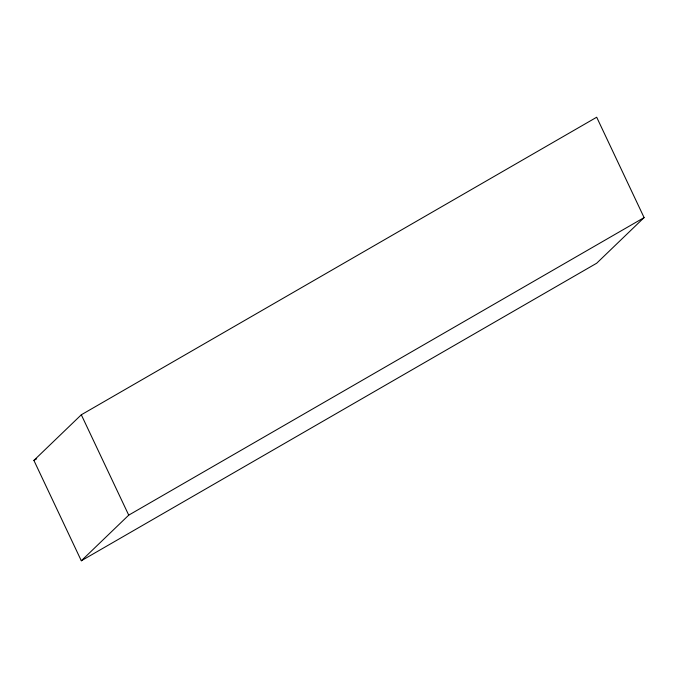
<?xml version="1.0" encoding="UTF-8"?>
<svg xmlns="http://www.w3.org/2000/svg" width="678" height="678" viewBox="0 0 678 678"><rect width="100%" height="100%" fill="white"/><g stroke="black" fill="none" stroke-linecap="round" stroke-linejoin="round"><path stroke-width="1.02" d="M33.9 460.404L81.309 414.783L596.691 117.226L644.1 217.596L596.691 263.217L81.309 560.774L33.9 460.404L36.654 458.811M81.309 560.774L128.727 515.144L644.1 217.596M81.309 414.783L128.727 515.144"/></g></svg>
